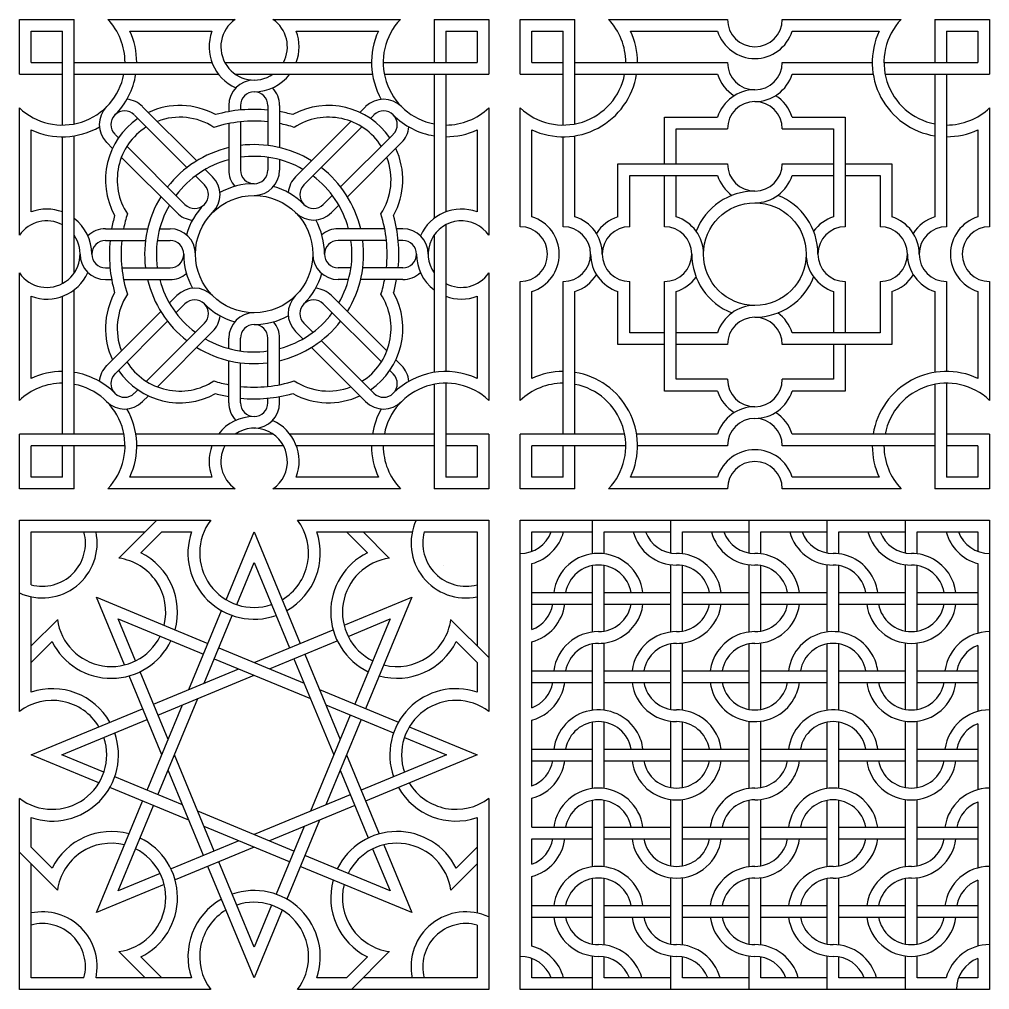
# Model space of a CAD drawing. Header units: millimetres. Extents: x -126 to 126, y -140 to 126.
# Drawn here: x -126 to -2, y 2 to 126 of the extents above; entities that cross this region are included whole.
import ezdxf

# ---------------------------------------------------------------- set-up
doc = ezdxf.new("R2010")
doc.units = ezdxf.units.MM
doc.header["$MEASUREMENT"] = 0
doc.layers.add('Layer 03', color=5, linetype='Continuous')

msp = doc.modelspace()

# ---------------------------------------------------------------- linework, layer by layer
at = {"layer": 'Layer 03'}
for p, q in [((-126, 126), (-119, 126)), ((-126, 119), (-126, 126)), ((-119, 112.64), (-119, 126)), ((-114.69, 126), (-98.41, 126)), ((-93.59, 126), (-77.31, 126)), ((-73, 126), (-66, 126)), ((-73, 126), (-73, 120.5)), ((-66, 126), (-66, 119)), ((-62, 119), (-62, 126)), ((-62, 126), (-55, 126)), ((-55, 112.64), (-55, 126)), ((-50.69, 126), (-35.5, 126)), ((-28.5, 126), (-13.31, 126)), ((-9, 126), (-9, 120.5)), ((-9, 126), (-2, 126)), ((-2, 126), (-2, 119)), ((-124.5, 120.5), (-124.5, 124.5)), ((-124.5, 124.5), (-120.5, 124.5)), ((-120.5, 112.5), (-120.5, 124.5)), ((-111.88, 124.5), (-101.39, 124.5)), ((-90.61, 124.5), (-80.12, 124.5)), ((-71.5, 124.5), (-67.5, 124.5)), ((-71.5, 124.5), (-71.5, 120.5)), ((-67.5, 124.5), (-67.5, 120.5)), ((-60.5, 124.5), (-56.5, 124.5)), ((-60.5, 120.5), (-60.5, 124.5)), ((-56.5, 112.5), (-56.5, 124.5)), ((-47.88, 124.5), (-36.77, 124.5)), ((-27.23, 124.5), (-16.12, 124.5)), ((-7.5, 124.5), (-7.5, 120.5)), ((-7.5, 124.5), (-3.5, 124.5)), ((-3.5, 124.5), (-3.5, 120.5)), ((-124.5, 120.5), (-120.5, 120.5)), ((-119, 120.5), (-101.39, 120.5)), ((-99.75, 120.5), (-81, 120.5)), ((-79.5, 120.5), (-67.5, 120.5)), ((-60.5, 120.5), (-56.5, 120.5)), ((-55, 120.5), (-35.5, 120.5)), ((-28.5, 120.5), (-17, 120.5)), ((-15.5, 120.5), (-3.5, 120.5)), ((-126, 119), (-120.5, 119)), ((-119, 119), (-100.56, 119)), ((-98.41, 119), (-80.88, 119)), ((-79.36, 119), (-66, 119)), ((-73, 119), (-73, 100.56)), ((-71.5, 119), (-71.5, 101.39)), ((-62, 119), (-56.5, 119)), ((-55, 119), (-36.77, 119)), ((-27.23, 119), (-16.88, 119)), ((-15.36, 119), (-2, 119)), ((-9, 119), (-9, 100.77)), ((-7.5, 119), (-7.5, 99.5)), ((-126, 98.41), (-126, 114.69)), ((-110.25, 114.84), (-103.33, 107.93)), ((-99.25, 115), (-99.25, 114.21)), ((-97.75, 115), (-97.75, 114.42)), ((-94.25, 115), (-94.25, 109.89)), ((-92.75, 115), (-92.75, 109.62)), ((-81.75, 114.84), (-82.49, 114.11)), ((-66, 114.69), (-66, 98.41)), ((-62, 99.5), (-62, 114.69)), ((-2, 114.69), (-2, 99.5)), ((-111.31, 113.78), (-104.58, 107.06)), ((-97.75, 112.91), (-97.75, 106.75)), ((-83.63, 112.97), (-90.7, 105.9)), ((-80.69, 113.78), (-81.13, 113.34)), ((-124.5, 101.39), (-124.5, 111.88)), ((-99.25, 112.69), (-99.25, 106.75)), ((-82.22, 112.26), (-89.64, 104.84)), ((-67.5, 111.88), (-67.5, 101.39)), ((-60.5, 100.77), (-60.5, 111.88)), ((-42.06, 107.56), (-42.06, 112)), ((-42.06, 112), (-35.5, 112)), ((-28.5, 112), (-21.94, 112)), ((-21.94, 112), (-21.94, 100.77)), ((-3.5, 111.88), (-3.5, 100.77)), ((-120.5, 92.25), (-120.5, 111)), ((-119, 93.59), (-119, 111.12)), ((-113.78, 111.31), (-113.34, 110.87)), ((-78.22, 111.31), (-84.94, 104.58)), ((-56.5, 99.5), (-56.5, 111)), ((-55, 100.77), (-55, 111.12)), ((-114.84, 110.25), (-114.11, 109.51)), ((-112.26, 109.78), (-104.84, 102.36)), ((-77.16, 110.25), (-84.07, 103.33)), ((-112.97, 108.37), (-105.9, 101.3)), ((-94.25, 108.38), (-94.25, 106.75)), ((-92.75, 108.07), (-92.75, 106.75)), ((-102.24, 106.83), (-101.3, 105.9)), ((-103.51, 105.99), (-102.36, 104.84)), ((-48, 99.5), (-48, 106.06)), ((-48, 106.06), (-36.77, 106.06)), ((-42.06, 100.77), (-42.06, 106.06)), ((-27.23, 106.06), (-21.94, 106.06)), ((-20.44, 106.06), (-16, 106.06)), ((-16, 106.06), (-16, 99.5)), ((-86.01, 103.51), (-87.16, 102.36)), ((-85.17, 102.24), (-86.1, 101.3)), ((-115, 99.25), (-109.62, 99.25)), ((-108.07, 99.25), (-106.75, 99.25)), ((-79.31, 99.25), (-85.25, 99.25)), ((-77, 99.25), (-77.79, 99.25)), ((-71.5, 99.75), (-71.5, 81)), ((-73, 98.41), (-73, 80.88)), ((-115, 97.75), (-109.89, 97.75)), ((-108.38, 97.75), (-106.75, 97.75)), ((-79.09, 97.75), (-85.25, 97.75)), ((-77, 97.75), (-77.58, 97.75)), ((-115, 94.25), (-114.42, 94.25)), ((-112.91, 94.25), (-106.75, 94.25)), ((-83.62, 94.25), (-85.25, 94.25)), ((-77, 94.25), (-82.11, 94.25)), ((-126, 77.31), (-126, 93.59)), ((-66, 93.59), (-66, 77.31)), ((-115, 92.75), (-114.21, 92.75)), ((-112.69, 92.75), (-106.75, 92.75)), ((-83.93, 92.75), (-85.25, 92.75)), ((-77, 92.75), (-82.38, 92.75)), ((-62, 77.31), (-62, 92.5)), ((-56.5, 73), (-56.5, 92.5)), ((-48, 85.94), (-48, 92.5)), ((-16, 92.5), (-16, 85.94)), ((-7.5, 92.5), (-7.5, 81)), ((-2, 92.5), (-2, 77.31)), ((-124.5, 80.12), (-124.5, 90.61)), ((-120.5, 73), (-120.5, 90.61)), ((-119, 73), (-119, 91.44)), ((-106.83, 89.76), (-105.9, 90.7)), ((-79.03, 83.63), (-86.1, 90.7)), ((-67.5, 90.61), (-67.5, 80.12)), ((-60.5, 80.12), (-60.5, 91.23)), ((-55, 73), (-55, 91.23)), ((-42.06, 80), (-42.06, 91.23)), ((-21.94, 91.23), (-21.94, 85.94)), ((-9, 91.23), (-9, 80.88)), ((-3.5, 91.23), (-3.5, 80.12)), ((-105.99, 88.49), (-104.84, 89.64)), ((-79.74, 82.22), (-87.16, 89.64)), ((-114.84, 81.75), (-107.93, 88.67)), ((-113.78, 80.69), (-107.06, 87.42)), ((-109.78, 79.74), (-102.36, 87.16)), ((-88.49, 86.01), (-89.64, 87.16)), ((-108.37, 79.03), (-101.3, 86.1)), ((-89.76, 85.17), (-90.7, 86.1)), ((-43.56, 85.94), (-48, 85.94)), ((-36.77, 85.94), (-42.06, 85.94)), ((-16, 85.94), (-27.23, 85.94)), ((-99.25, 83.93), (-99.25, 85.25)), ((-97.75, 83.62), (-97.75, 85.25)), ((-94.25, 79.09), (-94.25, 85.25)), ((-92.75, 79.31), (-92.75, 85.25)), ((-80.69, 78.22), (-87.42, 84.94)), ((-21.94, 84.44), (-21.94, 80)), ((-81.75, 77.16), (-88.67, 84.07)), ((-99.25, 77), (-99.25, 82.38)), ((-97.75, 77), (-97.75, 82.11)), ((-77.16, 81.75), (-77.89, 82.49)), ((-78.22, 80.69), (-78.66, 81.13)), ((-71.5, 79.5), (-71.5, 67.5)), ((-35.5, 80), (-42.06, 80)), ((-21.94, 80), (-28.5, 80)), ((-7.5, 79.5), (-7.5, 67.5)), ((-111.31, 78.22), (-110.87, 78.66)), ((-73, 79.36), (-73, 66)), ((-9, 79.36), (-9, 66)), ((-110.25, 77.16), (-109.51, 77.89)), ((-94.25, 77), (-94.25, 77.58)), ((-92.75, 77), (-92.75, 77.79)), ((-126, 66), (-126, 73)), ((-112.64, 73), (-126, 73)), ((-93.59, 73), (-111.12, 73)), ((-73, 73), (-91.44, 73)), ((-66, 73), (-71.5, 73)), ((-66, 73), (-66, 66)), ((-48.64, 73), (-62, 73)), ((-62, 66), (-62, 73)), ((-36.77, 73), (-47.12, 73)), ((-9, 73), (-27.23, 73)), ((-2, 73), (-7.5, 73)), ((-2, 73), (-2, 66)), ((-124.5, 67.5), (-124.5, 71.5)), ((-112.5, 71.5), (-124.5, 71.5)), ((-120.5, 67.5), (-120.5, 71.5)), ((-119, 66), (-119, 71.5)), ((-92.25, 71.5), (-111, 71.5)), ((-73, 71.5), (-90.61, 71.5)), ((-67.5, 71.5), (-71.5, 71.5)), ((-67.5, 71.5), (-67.5, 67.5)), ((-48.5, 71.5), (-60.5, 71.5)), ((-60.5, 67.5), (-60.5, 71.5)), ((-56.5, 67.5), (-56.5, 71.5)), ((-55, 66), (-55, 71.5)), ((-35.5, 71.5), (-47, 71.5)), ((-9, 71.5), (-28.5, 71.5)), ((-3.5, 71.5), (-7.5, 71.5)), ((-3.5, 71.5), (-3.5, 67.5)), ((-120.5, 67.5), (-124.5, 67.5)), ((-101.39, 67.5), (-111.88, 67.5)), ((-80.12, 67.5), (-90.61, 67.5)), ((-67.5, 67.5), (-71.5, 67.5)), ((-56.5, 67.5), (-60.5, 67.5)), ((-36.77, 67.5), (-47.88, 67.5)), ((-16.12, 67.5), (-27.23, 67.5)), ((-3.5, 67.5), (-7.5, 67.5)), ((-119, 66), (-126, 66)), ((-98.41, 66), (-114.69, 66)), ((-77.31, 66), (-93.59, 66)), ((-66, 66), (-73, 66)), ((-55, 66), (-62, 66)), ((-35.5, 66), (-50.69, 66)), ((-13.31, 66), (-28.5, 66)), ((-2, 66), (-9, 66)), ((-126, 37.56), (-126, 62)), ((-126, 62), (-101.56, 62)), ((-108.43, 62), (-113.28, 57.14)), ((-90.44, 62), (-66, 62)), ((-66, 62), (-66, 37.56)), ((-62, 62), (-2, 62)), ((-62, 2), (-62, 62)), ((-52.75, 57.7), (-52.75, 62)), ((-42.75, 57.82), (-42.75, 62)), ((-32.75, 57.82), (-32.75, 62)), ((-22.75, 57.82), (-22.75, 62)), ((-12.75, 57.82), (-12.75, 62)), ((-2, 62), (-2, 2)), ((-124.5, 60.5), (-109.93, 60.5)), ((-124.5, 53.75), (-124.5, 60.5)), ((-107.81, 60.5), (-110.48, 57.83)), ((-99.59, 51.83), (-96, 60.5)), ((-96, 60.5), (-90.1, 46.25)), ((-81.52, 57.83), (-84.19, 60.5)), ((-78.72, 57.14), (-82.07, 60.5)), ((-74.25, 60.5), (-67.5, 60.5)), ((-60.5, 60.5), (-52.75, 60.5)), ((-60.5, 58.02), (-60.5, 60.5)), ((-51.25, 60.5), (-42.75, 60.5)), ((-51.25, 57.7), (-51.25, 60.5)), ((-41.25, 60.5), (-32.75, 60.5)), ((-41.25, 57.7), (-41.25, 60.5)), ((-31.25, 60.5), (-22.75, 60.5)), ((-31.25, 57.7), (-31.25, 60.5)), ((-21.25, 60.5), (-12.75, 60.5)), ((-21.25, 57.7), (-21.25, 60.5)), ((-11.25, 60.5), (-3.5, 60.5)), ((-11.25, 57.7), (-11.25, 60.5)), ((-3.5, 60.5), (-3.5, 58.02)), ((-98.23, 51.2), (-96, 56.58)), ((-96, 56.58), (-91.48, 45.68)), ((-60.5, 48.02), (-60.5, 56.45)), ((-52.75, 47.7), (-52.75, 56.18)), ((-51.25, 47.82), (-51.25, 56.18)), ((-42.75, 47.7), (-42.75, 56.3)), ((-41.25, 47.82), (-41.25, 56.18)), ((-32.75, 47.7), (-32.75, 56.3)), ((-31.25, 47.82), (-31.25, 56.18)), ((-22.75, 47.7), (-22.75, 56.3)), ((-21.25, 47.7), (-21.25, 56.18)), ((-12.75, 47.82), (-12.75, 56.3)), ((-11.25, 47.82), (-11.25, 56.18)), ((-3.5, 56.45), (-3.5, 47.55)), ((-124.5, 40.02), (-124.5, 52.21)), ((-116.15, 52.15), (-101.9, 46.25)), ((-112.56, 43.49), (-116.15, 52.15)), ((-84.51, 48.56), (-75.85, 52.15)), ((-75.85, 52.15), (-81.75, 37.9)), ((-60.5, 52.75), (-52.75, 52.75)), ((-51.25, 52.75), (-42.75, 52.75)), ((-41.25, 52.75), (-32.75, 52.75)), ((-31.25, 52.75), (-22.75, 52.75)), ((-21.25, 52.75), (-12.75, 52.75)), ((-11.25, 52.75), (-3.5, 52.75)), ((-60.5, 51.25), (-52.75, 51.25)), ((-51.25, 51.25), (-42.75, 51.25)), ((-41.25, 51.25), (-32.75, 51.25)), ((-31.25, 51.25), (-22.75, 51.25)), ((-21.25, 51.25), (-12.75, 51.25)), ((-11.25, 51.25), (-3.5, 51.25)), ((-104.35, 40.35), (-100.17, 50.44)), ((-102.39, 41.16), (-98.8, 49.82)), ((-121.14, 49.28), (-124.5, 45.93)), ((-113.38, 49.38), (-102.48, 44.86)), ((-111.15, 44), (-113.38, 49.38)), ((-84, 47.15), (-78.62, 49.38)), ((-78.62, 49.38), (-83.14, 38.48)), ((-66, 44.43), (-70.86, 49.28)), ((-96, 43.81), (-85.91, 47.98)), ((-121.83, 46.48), (-124.5, 43.81)), ((-94.04, 42.99), (-85.38, 46.58)), ((-67.5, 43.81), (-70.17, 46.48)), ((-60.5, 38.02), (-60.5, 46.45)), ((-52.75, 37.7), (-52.75, 46.18)), ((-51.25, 37.7), (-51.25, 46.3)), ((-42.75, 37.82), (-42.75, 46.18)), ((-41.25, 37.7), (-41.25, 46.3)), ((-32.75, 37.82), (-32.75, 46.18)), ((-31.25, 37.82), (-31.25, 46.3)), ((-22.75, 37.7), (-22.75, 46.18)), ((-21.25, 37.7), (-21.25, 46.18)), ((-12.75, 37.82), (-12.75, 46.3)), ((-11.25, 37.82), (-11.25, 46.3)), ((-3.5, 45.98), (-3.5, 37.55)), ((-100.52, 45.68), (-89.61, 41.16)), ((-89.52, 44.86), (-85.01, 33.96)), ((-101.09, 44.29), (-88.8, 39.2)), ((-90.91, 44.29), (-85.82, 32)), ((-106.99, 33.96), (-110.58, 42.62)), ((-108.86, 38.48), (-97.96, 42.99)), ((-108.29, 37.09), (-96, 42.18)), ((-60.5, 42.75), (-52.75, 42.75)), ((-51.25, 42.75), (-42.75, 42.75)), ((-41.25, 42.75), (-32.75, 42.75)), ((-31.25, 42.75), (-22.75, 42.75)), ((-21.25, 42.75), (-12.75, 42.75)), ((-11.25, 42.75), (-3.5, 42.75)), ((-107.81, 32), (-111.98, 42.09)), ((-60.5, 41.25), (-52.75, 41.25)), ((-51.25, 41.25), (-42.75, 41.25)), ((-41.25, 41.25), (-32.75, 41.25)), ((-31.25, 41.25), (-22.75, 41.25)), ((-21.25, 41.25), (-12.75, 41.25)), ((-11.25, 41.25), (-3.5, 41.25)), ((-87.65, 40.35), (-77.56, 36.17)), ((-108.29, 26.91), (-103.2, 39.2)), ((-124.5, 32), (-110.25, 37.9)), ((-109.68, 27.48), (-105.16, 38.39)), ((-86.84, 38.39), (-78.18, 34.8)), ((-120.58, 32), (-109.68, 36.52)), ((-83.71, 37.09), (-88.8, 24.8)), ((-82.32, 36.52), (-86.84, 25.61)), ((-60.5, 28.02), (-60.5, 36.45)), ((-52.75, 27.7), (-52.75, 36.18)), ((-51.25, 27.7), (-51.25, 36.18)), ((-42.75, 27.82), (-42.75, 36.3)), ((-41.25, 27.82), (-41.25, 36.18)), ((-32.75, 27.7), (-32.75, 36.3)), ((-31.25, 27.82), (-31.25, 36.3)), ((-22.75, 27.7), (-22.75, 36.18)), ((-21.25, 27.7), (-21.25, 36.18)), ((-12.75, 27.82), (-12.75, 36.3)), ((-11.25, 27.82), (-11.25, 36.3)), ((-3.5, 35.98), (-3.5, 27.55)), ((-76.17, 35.59), (-67.5, 32)), ((-76.8, 34.23), (-71.42, 32)), ((-60.5, 32.75), (-52.75, 32.75)), ((-51.25, 32.75), (-42.75, 32.75)), ((-41.25, 32.75), (-32.75, 32.75)), ((-31.25, 32.75), (-22.75, 32.75)), ((-21.25, 32.75), (-12.75, 32.75)), ((-11.25, 32.75), (-3.5, 32.75)), ((-115.83, 28.41), (-124.5, 32)), ((-115.2, 29.77), (-120.58, 32)), ((-101.09, 19.71), (-106.18, 32)), ((-84.19, 32), (-80.02, 21.91)), ((-71.42, 32), (-82.32, 27.48)), ((-67.5, 32), (-81.75, 26.1)), ((-60.5, 31.25), (-52.75, 31.25)), ((-51.25, 31.25), (-42.75, 31.25)), ((-41.25, 31.25), (-32.75, 31.25)), ((-31.25, 31.25), (-22.75, 31.25)), ((-21.25, 31.25), (-12.75, 31.25)), ((-11.25, 31.25), (-3.5, 31.25)), ((-102.48, 19.14), (-106.99, 30.04)), ((-85.01, 30.04), (-81.42, 21.38)), ((-105.16, 25.61), (-113.82, 29.2)), ((-104.35, 23.65), (-114.44, 27.83)), ((-126, 2), (-126, 26.44)), ((-116.15, 11.85), (-110.25, 26.1)), ((-83.71, 26.91), (-96, 21.82)), ((-66, 26.44), (-66, 2)), ((-60.5, 22.75), (-60.5, 26.45)), ((-52.75, 17.7), (-52.75, 26.18)), ((-51.25, 17.7), (-51.25, 26.18)), ((-42.75, 17.82), (-42.75, 26.3)), ((-41.25, 17.82), (-41.25, 26.3)), ((-32.75, 17.7), (-32.75, 26.18)), ((-31.25, 17.82), (-31.25, 26.3)), ((-22.75, 17.7), (-22.75, 26.18)), ((-21.25, 17.82), (-21.25, 26.18)), ((-12.75, 17.7), (-12.75, 26.3)), ((-11.25, 17.82), (-11.25, 26.3)), ((-113.38, 14.62), (-108.86, 25.52)), ((-90.91, 19.71), (-103.2, 24.8)), ((-83.14, 25.52), (-94.04, 21.01)), ((-3.5, 25.98), (-3.5, 17.55)), ((-87.65, 23.65), (-91.83, 13.56)), ((-91.48, 18.32), (-102.39, 22.84)), ((-89.61, 22.84), (-93.2, 14.18)), ((-60.5, 22.75), (-52.75, 22.75)), ((-51.25, 22.75), (-42.75, 22.75)), ((-41.25, 22.75), (-32.75, 22.75)), ((-31.25, 22.75), (-22.75, 22.75)), ((-21.25, 22.75), (-12.75, 22.75)), ((-11.25, 22.75), (-3.5, 22.75)), ((-60.5, 21.25), (-52.75, 21.25)), ((-60.5, 18.02), (-60.5, 21.25)), ((-51.25, 21.25), (-42.75, 21.25)), ((-41.25, 21.25), (-32.75, 21.25)), ((-31.25, 21.25), (-22.75, 21.25)), ((-21.25, 21.25), (-12.75, 21.25)), ((-11.25, 21.25), (-3.5, 21.25)), ((-124.5, 20.19), (-121.83, 17.52)), ((-97.96, 21.01), (-106.62, 17.42)), ((-96, 20.19), (-106.09, 16.02)), ((-80.85, 20), (-78.62, 14.62)), ((-79.44, 20.51), (-75.85, 11.85)), ((-70.17, 17.52), (-67.5, 20.19)), ((-126, 19.57), (-121.14, 14.72)), ((-78.62, 14.62), (-89.52, 19.14)), ((-96, 3.5), (-101.9, 17.75)), ((-96, 7.42), (-100.52, 18.32)), ((-75.85, 11.85), (-90.1, 17.75)), ((-70.86, 14.72), (-67.5, 18.07)), ((-108, 16.85), (-113.38, 14.62)), ((-60.5, 7.55), (-60.5, 16.45)), ((-52.75, 7.82), (-52.75, 16.18)), ((-51.25, 7.7), (-51.25, 16.18)), ((-42.75, 7.82), (-42.75, 16.3)), ((-41.25, 7.7), (-41.25, 16.3)), ((-32.75, 7.82), (-32.75, 16.18)), ((-31.25, 7.7), (-31.25, 16.3)), ((-22.75, 7.82), (-22.75, 16.18)), ((-21.25, 7.7), (-21.25, 16.3)), ((-12.75, 7.82), (-12.75, 16.18)), ((-11.25, 7.82), (-11.25, 16.3)), ((-107.49, 15.44), (-116.15, 11.85)), ((-3.5, 15.98), (-3.5, 7.55)), ((-93.77, 12.8), (-96, 7.42)), ((-60.5, 12.75), (-52.75, 12.75)), ((-51.25, 12.75), (-42.75, 12.75)), ((-41.25, 12.75), (-32.75, 12.75)), ((-31.25, 12.75), (-22.75, 12.75)), ((-21.25, 12.75), (-12.75, 12.75)), ((-11.25, 12.75), (-3.5, 12.75)), ((-92.41, 12.17), (-96, 3.5)), ((-60.5, 11.25), (-52.75, 11.25)), ((-51.25, 11.25), (-42.75, 11.25)), ((-41.25, 11.25), (-32.75, 11.25)), ((-31.25, 11.25), (-22.75, 11.25)), ((-21.25, 11.25), (-12.75, 11.25)), ((-11.25, 11.25), (-3.5, 11.25)), ((-67.5, 10.25), (-67.5, 3.5)), ((-113.28, 6.86), (-109.93, 3.5)), ((-83.57, 2), (-78.72, 6.86)), ((-52.75, 2), (-52.75, 6.3)), ((-42.75, 2), (-42.75, 6.3)), ((-32.75, 2), (-32.75, 6.3)), ((-22.75, 2), (-22.75, 6.3)), ((-12.75, 2), (-12.75, 6.3)), ((-11.25, 3.5), (-11.25, 6.3)), ((-110.48, 6.17), (-107.81, 3.5)), ((-84.19, 3.5), (-81.52, 6.17)), ((-60.5, 3.5), (-60.5, 5.98)), ((-51.25, 3.5), (-51.25, 6.18)), ((-41.25, 3.5), (-41.25, 6.18)), ((-31.25, 3.5), (-31.25, 6.18)), ((-21.25, 3.5), (-21.25, 6.18)), ((-3.5, 5.98), (-3.5, 3.5)), ((-117.75, 3.5), (-124.5, 3.5)), ((-52.75, 3.5), (-60.5, 3.5)), ((-42.75, 3.5), (-51.25, 3.5)), ((-32.75, 3.5), (-41.25, 3.5)), ((-22.75, 3.5), (-31.25, 3.5)), ((-12.75, 3.5), (-21.25, 3.5)), ((-7.55, 3.5), (-11.25, 3.5)), ((-3.5, 3.5), (-5.98, 3.5)), ((-101.56, 2), (-126, 2)), ((-66, 2), (-90.44, 2)), ((-2, 2), (-62, 2))]:
    msp.add_line(p, q, dxfattribs=at)
for points in [[(-43.56, 107.56), (-43.56, 113.5), (-36.77, 113.5)], [(-27.23, 113.5), (-20.44, 113.5), (-20.44, 99.5)], [(-49.5, 100.77), (-49.5, 107.56), (-35.5, 107.56)], [(-28.5, 107.56), (-21.94, 107.56)], [(-20.44, 107.56), (-14.5, 107.56), (-14.5, 100.77)], [(-43.56, 99.5), (-43.56, 106.06)], [(-36.77, 78.5), (-43.56, 78.5), (-43.56, 92.5)], [(-20.44, 92.5), (-20.44, 85.94)], [(-43.56, 84.44), (-49.5, 84.44), (-49.5, 91.23)], [(-14.5, 91.23), (-14.5, 84.44), (-28.5, 84.44)], [(-35.5, 84.44), (-42.06, 84.44)], [(-20.44, 84.44), (-20.44, 78.5), (-27.23, 78.5)], [(-107.81, 60.5), (-104.02, 60.5)], [(-87.98, 60.5), (-75.79, 60.5)], [(-67.5, 60.5), (-67.5, 45.93)], [(-67.5, 43.81), (-67.5, 40.02)], [(-124.5, 20.19), (-124.5, 23.98)], [(-67.5, 23.98), (-67.5, 11.79)], [(-124.5, 3.5), (-124.5, 18.07)], [(-104.02, 3.5), (-116.21, 3.5)], [(-84.19, 3.5), (-87.98, 3.5)], [(-67.5, 3.5), (-82.07, 3.5)]]:
    msp.add_lwpolyline(points, dxfattribs=at)
for centre, radius in [((-96, 96), 7.5), ((-32, 96), 6.56)]:
    msp.add_circle(centre, radius, dxfattribs=at)
for centre, radius, start, end in [((-120.5, 120.5), 8, 360, 43.4325), ((-96, 122.5), 4.25, 124.5603, 304.5603), ((-96, 122.5), 4.25, 331.9275, 55.4397), ((-71.5, 120.5), 8, 136.5675, 259.1931), ((-56.5, 120.5), 8, 360, 43.4325), ((-32, 126), 3.5, 180, 0), ((-7.5, 120.5), 8, 136.5675, 259.1931), ((-120.5, 120.5), 9.5, 0, 24.9011), ((-96, 122.5), 5.75, 159.6456, 245.9294), ((-96, 122.5), 5.75, 339.6456, 20.3544), ((-71.5, 120.5), 9.5, 155.0989, 209.7772), ((-56.5, 120.5), 9.5, 0, 24.9011), ((-32, 126), 5, 197.4576, 342.5424), ((-7.5, 120.5), 9.5, 155.0989, 260.9153), ((-32, 120.5), 3.5, 180, 0), ((-120.5, 120.5), 8, 226.5675, 349.1931), ((-120.5, 120.5), 9.5, 315, 350.9153), ((-96, 115), 3.25, 90, 180), ((-96, 122.5), 5.75, 270, 322.5048), ((-56.5, 120.5), 8, 226.5675, 349.1931), ((-56.5, 120.5), 9.5, 245.0989, 350.9153), ((-32, 120.5), 5, 197.4576, 238.2117), ((-32, 120.5), 5, 270, 342.5424), ((-96, 115), 1.75, 0, 180), ((-96, 115), 3.25, 0, 43.8131), ((-32, 112), 5, 90, 162.5424), ((-112.55, 112.55), 3.25, 45, 84.8683), ((-79.45, 112.55), 3.25, 45, 135), ((-32, 112), 3.5, 360, 180), ((-32, 112), 5, 17.4576, 58.2117), ((-112.55, 112.55), 3.25, 135, 225), ((-112.55, 112.55), 1.75, 45, 225), ((-105.5, 105.5), 9.5, 61.2662, 114.9948), ((-96, 96), 18.5, 84.572, 105.4648), ((-96, 96), 18.5, 74.5352, 79.882), ((-86.5, 105.5), 9.5, 34.3849, 118.7338), ((-79.45, 112.55), 1.75, 315, 135), ((-71.5, 120.5), 8, 270, 313.4325), ((-7.5, 120.5), 8, 270, 313.4325), ((-105.5, 105.5), 9.5, 124.3849, 208.7338), ((-105.5, 105.5), 8, 56.9475, 111.0305), ((-96, 96), 17, 84.0914, 107.5874), ((-86.5, 105.5), 8, 32.3644, 123.0525), ((-71.5, 120.5), 9.5, 225, 260.9153), ((-120.5, 120.5), 9.5, 245.0989, 299.7772), ((-105.5, 105.5), 8, 122.3644, 213.0525), ((-96, 96), 17, 72.4126, 78.9786), ((-79.45, 112.55), 3.25, 315, 354.8683), ((-71.5, 120.5), 9.5, 270, 294.9011), ((-7.5, 120.5), 9.5, 270, 294.9011), ((-96, 96), 14, 103.4233, 142.1808), ((-96, 96), 14, 58.4233, 97.1808), ((-86.5, 105.5), 9.5, 331.2662, 24.9948), ((-96, 96), 12.5, 105.0701, 143.0478), ((-96, 96), 12.5, 60.0701, 98.0478), ((-86.5, 105.5), 8, 326.9475, 21.0305), ((-96, 106.75), 3.25, 180, 220.2254), ((-96, 106.75), 1.75, 180, 0), ((-96, 106.75), 3.25, 270, 0), ((-96, 96), 14, 13.4233, 52.1808), ((-32, 107.56), 3.5, 180, 360), ((-103.6, 103.6), 3.25, 315, 45), ((-88.4, 103.6), 3.25, 135, 175.2254), ((-96, 96), 12.5, 15.0701, 53.0478), ((-32, 107.56), 5, 197.4576, 234.1206), ((-32, 107.56), 5, 270, 342.5424), ((-103.6, 103.6), 1.75, 225, 45), ((-96, 96), 9, 90, 118.9956), ((-96, 96), 9, 45, 73.9956), ((-88.4, 103.6), 1.75, 135, 315), ((-96, 96), 14, 148.4233, 187.1808), ((-32, 96), 8.06, 90, 158.6924), ((-32, 96), 8.06, 0, 68.6924), ((-122.5, 96), 5.75, 69.6456, 110.3544), ((-96, 96), 12.5, 150.0701, 188.0478), ((-96, 96), 9, 135, 163.9956), ((-69.5, 96), 5.75, 69.6456, 155.9294), ((-122.5, 96), 5.75, 0, 52.5048), ((-96, 96), 18.5, 164.5352, 169.882), ((-96, 96), 17, 162.4126, 168.9786), ((-103.6, 103.6), 3.25, 225, 265.2254), ((-88.4, 103.6), 3.25, 225, 315), ((-96, 96), 17, 354.0914, 17.5874), ((-96, 96), 18.5, 354.572, 15.4648), ((-62, 96), 5, 287.4576, 72.5424), ((-56.5, 96), 5, 0, 72.5424), ((-48, 96), 5, 107.4576, 148.2117), ((-43.56, 96), 5, 360, 72.5424), ((-20.44, 96), 5, 107.4576, 144.1206), ((-16, 96), 5, 0, 72.5424), ((-7.5, 96), 5, 107.4576, 148.2117), ((-2, 96), 5, 107.4576, 252.5424), ((-122.5, 96), 4.25, 61.9275, 145.4397), ((-115, 96), 3.25, 90, 133.8131), ((-106.75, 96), 3.25, 0, 90), ((-96, 96), 9, 360, 28.9956), ((-85.25, 96), 3.25, 90, 130.2254), ((-77, 96), 3.25, 360, 90), ((-69.5, 96), 4.25, 34.5603, 214.5603), ((-62, 96), 3.5, 270, 90), ((-56.5, 96), 3.5, 270, 90), ((-48, 96), 3.5, 90, 270), ((-43.56, 96), 3.5, 270, 90), ((-20.44, 96), 3.5, 90, 270), ((-16, 96), 3.5, 270, 90), ((-7.5, 96), 3.5, 90, 270), ((-2, 96), 3.5, 90, 270), ((-122.5, 96), 4.25, 214.5603, 34.5603), ((-115, 96), 1.75, 90, 270), ((-96, 96), 18.5, 174.572, 195.4648), ((-96, 96), 17, 174.0914, 197.5874), ((-106.75, 96), 1.75, 270, 90), ((-85.25, 96), 1.75, 90, 270), ((-96, 96), 12.5, 330.0701, 8.0478), ((-96, 96), 14, 328.4233, 7.1808), ((-77, 96), 1.75, 270, 90), ((-115, 96), 3.25, 180, 270), ((-96, 96), 9, 180, 208.9956), ((-85.25, 96), 3.25, 180, 270), ((-69.5, 96), 5.75, 180, 232.5048), ((-48, 96), 5, 180, 252.5424), ((-32, 96), 8.06, 180, 248.6924), ((-20.44, 96), 5, 180, 252.5424), ((-7.5, 96), 5, 180, 252.5424), ((-122.5, 96), 5.75, 249.6456, 335.9294), ((-106.75, 96), 3.25, 270, 310.2254), ((-96, 96), 9, 315, 343.9956), ((-77, 96), 3.25, 270, 313.8131), ((-69.5, 96), 4.25, 241.9275, 325.4397), ((-56.5, 96), 5, 287.4576, 328.2117), ((-43.56, 96), 5, 287.4576, 324.1206), ((-32, 96), 8.06, 270, 338.6924), ((-16, 96), 5, 287.4576, 328.2117), ((-96, 96), 14, 193.4233, 232.1808), ((-96, 96), 12.5, 195.0701, 233.0478), ((-96, 96), 17, 342.4126, 348.9786), ((-96, 96), 18.5, 344.5352, 349.882), ((-105.5, 86.5), 9.5, 151.2662, 204.9948), ((-105.5, 86.5), 8, 146.9475, 201.0305), ((-103.6, 88.4), 3.25, 45, 135), ((-88.4, 88.4), 3.25, 135, 225), ((-88.4, 88.4), 3.25, 45, 85.2254), ((-86.5, 86.5), 8, 302.3644, 33.0525), ((-86.5, 86.5), 9.5, 304.3849, 28.7338), ((-69.5, 96), 5.75, 249.6456, 290.3544), ((-103.6, 88.4), 1.75, 315, 135), ((-96, 96), 9, 225, 253.9956), ((-88.4, 88.4), 1.75, 45, 225), ((-32, 84.44), 5, 90, 162.5424), ((-103.6, 88.4), 3.25, 315, 355.2254), ((-96, 85.25), 3.25, 90, 180), ((-96, 96), 9, 270, 298.9956), ((-96, 96), 12.5, 285.0701, 323.0478), ((-32, 84.44), 5, 17.4576, 54.1206), ((-96, 85.25), 1.75, 0, 180), ((-96, 85.25), 3.25, 0, 40.2254), ((-96, 96), 14, 283.4233, 322.1808), ((-32, 84.44), 3.5, 0, 180), ((-96, 96), 12.5, 240.0701, 278.0478), ((-96, 96), 14, 238.4233, 277.1808), ((-105.5, 86.5), 8, 212.3644, 303.0525), ((-120.5, 71.5), 9.5, 90, 114.9011), ((-120.5, 71.5), 9.5, 45, 80.9153), ((-112.55, 79.45), 3.25, 135, 174.8683), ((-112.55, 79.45), 1.75, 135, 315), ((-105.5, 86.5), 9.5, 214.3849, 298.7338), ((-79.45, 79.45), 1.75, 225, 45), ((-71.5, 71.5), 9.5, 65.0989, 135), ((-79.45, 79.45), 3.25, 5.1317, 45), ((-56.5, 71.5), 9.5, 90, 114.9011), ((-56.5, 71.5), 9.5, 335.0989, 80.9153), ((-7.5, 71.5), 9.5, 65.0989, 170.9153), ((-120.5, 71.5), 8, 90, 133.4325), ((-96, 96), 17, 252.4126, 258.9786), ((-96, 96), 17, 264.0914, 287.5874), ((-86.5, 86.5), 8, 236.9475, 291.0305), ((-71.5, 71.5), 8, 46.5675, 169.1931), ((-56.5, 71.5), 8, 90, 133.4325), ((-32, 80), 3.5, 180, 0), ((-7.5, 71.5), 8, 46.5675, 169.1931), ((-120.5, 71.5), 8, 316.5675, 79.1931), ((-96, 96), 18.5, 254.5352, 259.882), ((-96, 96), 18.5, 264.572, 285.4648), ((-86.5, 86.5), 9.5, 241.2662, 294.9948), ((-56.5, 71.5), 8, 316.5675, 79.1931), ((-32, 80), 5, 197.4576, 238.2117), ((-32, 80), 5, 270, 342.5424), ((-112.55, 79.45), 3.25, 225, 315), ((-96, 77), 3.25, 180, 223.8131), ((-96, 77), 1.75, 180, 0), ((-96, 77), 3.25, 270, 0), ((-79.45, 79.45), 3.25, 225, 315), ((-120.5, 71.5), 9.5, 335.0989, 29.7772), ((-71.5, 71.5), 9.5, 150.2228, 170.9153), ((-32, 71.5), 5, 90, 162.5424), ((-32, 71.5), 5, 17.4576, 58.2117), ((-96, 69.5), 5.75, 90, 142.5048), ((-96, 69.5), 5.75, 339.6456, 65.9294), ((-32, 71.5), 3.5, 360, 180), ((-96, 69.5), 4.25, 304.5603, 124.5603), ((-96, 69.5), 5.75, 159.6456, 200.3544), ((-96, 69.5), 4.25, 151.9275, 235.4397), ((-71.5, 71.5), 9.5, 180, 204.9011), ((-71.5, 71.5), 8, 180, 223.4325), ((-32, 66), 5, 17.4576, 162.5424), ((-7.5, 71.5), 9.5, 180, 204.9011), ((-7.5, 71.5), 8, 180, 223.4325), ((-32, 66), 3.5, 0, 180), ((-96, 57.8), 6.96, 142.9376, 288.6487), ((-96, 57.8), 6.96, 301.0235, 37.0624), ((-68.94, 59.06), 7, 155.1555, 281.8805), ((-123.06, 59.06), 7, 245.1555, 11.8805), ((-123.06, 59.06), 5.5, 254.8101, 15.1899), ((-96, 57.8), 8.46, 161.4176, 289.332), ((-96, 57.8), 8.46, 299.5046, 18.5824), ((-68.94, 59.06), 5.5, 164.8101, 285.1899), ((-62, 62), 4.25, 270, 339.3327), ((-62, 62), 5.75, 285.1217, 344.8783), ((-42, 62), 5.75, 195.1217, 270), ((-42, 62), 4.25, 200.6673, 270), ((-32, 62), 5.75, 195.1217, 270), ((-32, 62), 4.25, 200.6673, 270), ((-22, 62), 5.75, 195.1217, 270), ((-22, 62), 4.25, 200.6673, 270), ((-12, 62), 5.75, 195.1217, 270), ((-12, 62), 4.25, 200.6673, 270), ((-2, 62), 5.75, 195.1217, 254.8783), ((-2, 62), 4.25, 200.6673, 270), ((-114.25, 50.25), 6.96, 346.0235, 82.0624), ((-114.25, 50.25), 8.46, 344.5046, 63.5824), ((-77.75, 50.25), 8.46, 116.4176, 244.332), ((-77.75, 50.25), 6.96, 97.9376, 243.6487), ((-52, 52), 5.75, 7.4947, 172.5053), ((-42, 52), 5.75, 60.4082, 90), ((-32, 52), 5.75, 60.4082, 90), ((-22, 52), 5.75, 60.4082, 90), ((-12, 52), 5.75, 60.4082, 90), ((-77.75, 50.25), 8.46, 44.99999438936631, 44.99999444889285), ((-52, 52), 4.25, 10.1642, 169.8358), ((-42, 52), 4.25, 10.1642, 90), ((-42, 52), 5.75, 7.4947, 60.4082), ((-32, 52), 4.25, 10.1642, 90), ((-32, 52), 5.75, 7.4947, 60.4082), ((-22, 52), 4.25, 10.1642, 90), ((-22, 52), 5.75, 29.5918, 60.4082), ((-12, 52), 4.25, 10.1642, 90), ((-12, 52), 5.75, 7.4947, 60.4082), ((-77.75, 50.25), 6.96, 44.99999313994669, 44.99999321272904), ((-22, 52), 5.75, 7.4947, 29.5918), ((-62, 52), 5.75, 285.1217, 352.5053), ((-62, 52), 4.25, 290.6673, 349.8358), ((-52, 52), 4.25, 270, 349.8358), ((-52, 52), 5.75, 299.5918, 352.5053), ((-42, 52), 4.25, 270, 349.8358), ((-42, 52), 5.75, 299.5918, 352.5053), ((-32, 52), 4.25, 270, 349.8358), ((-32, 52), 5.75, 270, 352.5053), ((-12, 52), 5.75, 187.4947, 352.5053), ((-12, 52), 4.25, 190.1642, 349.8358), ((-114.25, 50.25), 6.96, 187.9376, 333.6487), ((-77.75, 50.25), 6.96, 256.0235, 352.0624), ((-52, 42), 5.75, 90, 172.5053), ((-42, 42), 5.75, 90, 172.5053), ((-32, 42), 5.75, 90, 119.5918), ((-22, 42), 5.75, 29.5918, 172.5053), ((-2, 42), 5.75, 90, 172.5053), ((-114.25, 50.25), 8.46, 206.4176, 334.332), ((-77.75, 50.25), 8.46, 254.5046, 333.5824), ((-52, 42), 4.25, 90, 169.8358), ((-52, 52), 5.75, 270, 299.5918), ((-42, 42), 4.25, 90, 169.8358), ((-42, 52), 5.75, 270, 299.5918), ((-32, 42), 5.75, 119.5918, 172.5053), ((-32, 42), 4.25, 90, 169.8358), ((-22, 42), 4.25, 10.1642, 169.8358), ((-2, 42), 4.25, 110.6673, 169.8358), ((-22, 42), 5.75, 7.4947, 29.5918), ((-62, 42), 4.25, 290.6673, 349.8358), ((-62, 42), 5.75, 330.4082, 352.5053), ((-42, 42), 5.75, 187.4947, 270), ((-42, 42), 4.25, 190.1642, 270), ((-32, 42), 5.75, 187.4947, 330.4082), ((-32, 42), 4.25, 190.1642, 349.8358), ((-32, 42), 5.75, 330.4082, 352.5053), ((-12, 42), 5.75, 187.4947, 352.5053), ((-12, 42), 4.25, 190.1642, 349.8358), ((-121.8, 32), 8.46, 29.5046, 108.5824), ((-70.2, 32), 8.46, 71.4176, 199.332), ((-121.8, 32), 6.96, 31.0235, 127.0624), ((-70.2, 32), 6.96, 52.9376, 198.6487), ((-62, 42), 5.75, 285.1217, 330.4082), ((-52, 32), 5.75, 29.5918, 172.5053), ((-42, 32), 5.75, 60.4082, 90), ((-22, 32), 5.75, 29.5918, 172.5053), ((-2, 32), 5.75, 90, 172.5053), ((-52, 32), 4.25, 10.1642, 169.8358), ((-42, 32), 4.25, 10.1642, 90), ((-42, 32), 5.75, 7.4947, 60.4082), ((-22, 32), 4.25, 10.1642, 169.8358), ((-2, 32), 4.25, 110.6673, 169.8358), ((-121.8, 32), 8.46, 251.4176, 19.332), ((-52, 32), 5.75, 7.4947, 29.5918), ((-22, 32), 5.75, 7.4947, 29.5918), ((-121.8, 32), 6.96, 232.9376, 18.6487), ((-62, 32), 4.25, 290.6673, 349.8358), ((-62, 32), 5.75, 330.4082, 352.5053), ((-42, 32), 5.75, 187.4947, 352.5053), ((-42, 32), 4.25, 190.1642, 349.8358), ((-32, 32), 4.25, 270, 349.8358), ((-32, 32), 5.75, 330.4082, 352.5053), ((-12, 32), 5.75, 187.4947, 352.5053), ((-12, 32), 4.25, 190.1642, 349.8358), ((-62, 32), 5.75, 285.1217, 330.4082), ((-32, 32), 5.75, 270, 330.4082), ((-70.2, 32), 8.46, 209.5046, 288.5824), ((-70.2, 32), 6.96, 211.0235, 307.0624), ((-52, 22), 5.75, 7.4947, 172.5053), ((-32, 22), 5.75, 90, 119.5918), ((-22, 22), 5.75, 7.4947, 172.5053), ((-2, 22), 5.75, 90, 172.5053), ((-52, 22), 4.25, 10.1642, 169.8358), ((-32, 22), 5.75, 119.5918, 150.4082), ((-32, 22), 4.25, 90, 169.8358), ((-22, 22), 4.25, 10.1642, 169.8358), ((-32, 22), 5.75, 150.4082, 172.5053), ((-2, 22), 4.25, 110.6673, 169.8358), ((-114.25, 13.75), 8.46, 74.5046, 153.5824), ((-114.25, 13.75), 8.46, 296.4176, 64.332), ((-77.75, 13.75), 8.46, 315, 315), ((-77.75, 13.75), 8.46, 26.4176, 154.332), ((-62, 22), 4.25, 290.6673, 349.8358), ((-62, 22), 5.75, 285.1217, 352.5053), ((-42, 22), 5.75, 187.4947, 352.5053), ((-42, 22), 4.25, 190.1642, 349.8358), ((-32, 22), 4.25, 270, 349.8358), ((-32, 22), 5.75, 270, 352.5053), ((-22, 22), 4.25, 270, 349.8358), ((-22, 22), 5.75, 299.5918, 352.5053), ((-12, 22), 4.25, 270, 349.8358), ((-12, 22), 5.75, 270, 352.5053), ((-114.25, 13.75), 6.96, 76.0235, 172.0624), ((-114.25, 13.75), 6.96, 277.9376, 63.6487), ((-77.75, 13.75), 6.96, 7.9376, 153.6487), ((-52, 12), 5.75, 7.4947, 172.5053), ((-32, 12), 5.75, 90, 119.5918), ((-22, 12), 5.75, 90, 172.5053), ((-12, 12), 5.75, 90, 119.5918), ((-2, 12), 5.75, 90, 172.5053), ((-52, 12), 4.25, 10.1642, 169.8358), ((-32, 12), 5.75, 119.5918, 172.5053), ((-32, 12), 4.25, 90, 169.8358), ((-22, 12), 4.25, 90, 169.8358), ((-22, 22), 5.75, 270, 299.5918), ((-12, 12), 5.75, 119.5918, 172.5053), ((-12, 12), 4.25, 90, 169.8358), ((-77.75, 13.75), 8.46, 164.5046, 243.5824), ((-77.75, 13.75), 6.96, 166.0235, 262.0624), ((-2, 12), 4.25, 110.6673, 169.8358), ((-96, 6.2), 8.46, 341.4176, 109.332), ((-96, 6.2), 8.46, 119.5046, 198.5824), ((-96, 6.2), 6.96, 322.9376, 108.6487), ((-123.06, 4.94), 7, 348.1195, 101.8805), ((-96, 6.2), 6.96, 121.0235, 217.0624), ((-68.94, 4.94), 7, 65.1555, 191.8805), ((-52, 12), 5.75, 187.4947, 270), ((-52, 12), 4.25, 190.1642, 270), ((-42, 12), 5.75, 187.4947, 270), ((-42, 12), 4.25, 190.1642, 270), ((-32, 12), 5.75, 187.4947, 270), ((-32, 12), 4.25, 190.1642, 270), ((-22, 12), 5.75, 187.4947, 270), ((-22, 12), 4.25, 190.1642, 270), ((-12, 12), 5.75, 187.4947, 352.5053), ((-12, 12), 4.25, 190.1642, 349.8358), ((-123.06, 4.94), 5.5, 344.8101, 105.1899), ((-68.94, 4.94), 5.5, 74.8101, 195.1899), ((-62, 2), 5.75, 15.1217, 74.8783), ((-52, 2), 5.75, 15.1217, 90), ((-42, 2), 5.75, 15.1217, 90), ((-32, 2), 5.75, 15.1217, 90), ((-22, 2), 5.75, 15.1217, 90), ((-2, 2), 5.75, 90, 164.8783), ((-62, 2), 4.25, 20.6673, 90), ((-52, 2), 4.25, 20.6673, 90), ((-42, 2), 4.25, 20.6673, 90), ((-32, 2), 4.25, 20.6673, 90), ((-22, 2), 4.25, 20.6673, 90), ((-2, 2), 4.25, 110.6673, 180)]:
    msp.add_arc(centre, radius, start, end, dxfattribs=at)

doc.saveas('drawing.dxf')
